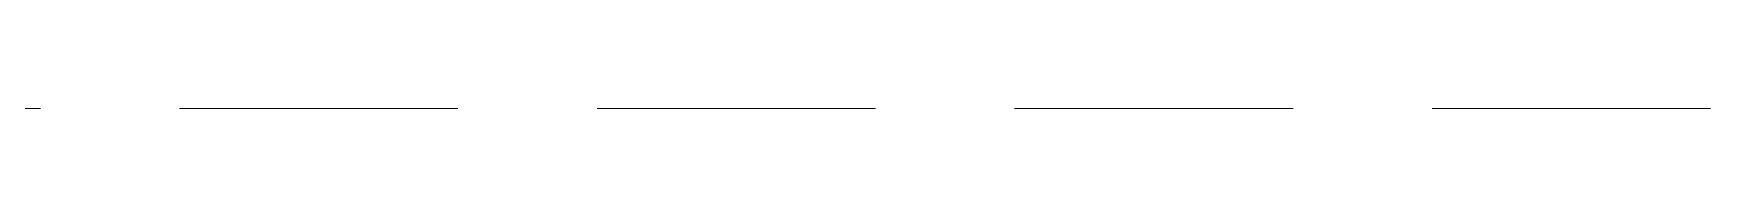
# Model space of a CAD drawing. Header units: inches. Extents: x 920 to 6887, y -557 to 2585.
# Drawn here: x 5182.3 to 5662.3, y 1320.1 to 1320.1 of the extents above; entities that cross this region are included whole.
import ezdxf

# ---------------------------------------------------------------- set-up
doc = ezdxf.new("R2010")
doc.units = ezdxf.units.IN
doc.header["$MEASUREMENT"] = 0
doc.layers.add('7200-WISCONSIN-AVE-6TH-FLOOR-031418_dwg _2_', color=8, linetype='Continuous', lineweight=9)
doc.layers.add('Bb-cor', color=7, linetype='Continuous', lineweight=9)

# ---------------------------------------------------------------- blocks, each defined once
blk = doc.blocks.new('7200-WISCONSIN-AVE-6TH-FLOOR-031418_dwg _2_-7392751-KEY PLAN - INDEX PER SHEET Copy 1')
at = {"layer": 'Bb-cor'}
for p, q in [((3112, 1320.13), (3032, 1320.13)), ((3232, 1320.13), (3152, 1320.13)), ((3272, 1320.13), (3352, 1320.13)), ((3392, 1320.13), (3472, 1320.13)), ((3512, 1320.13), (3592, 1320.13))]:
    blk.add_line(p, q, dxfattribs=at)

msp = doc.modelspace()

# ---------------------------------------------------------------- block references
at = {"layer": '7200-WISCONSIN-AVE-6TH-FLOOR-031418_dwg _2_', "color": 7}
msp.add_blockref('7200-WISCONSIN-AVE-6TH-FLOOR-031418_dwg _2_-7392751-KEY PLAN - INDEX PER SHEET Copy 1', (2072.32, 0), dxfattribs=at)

doc.saveas('drawing.dxf')
